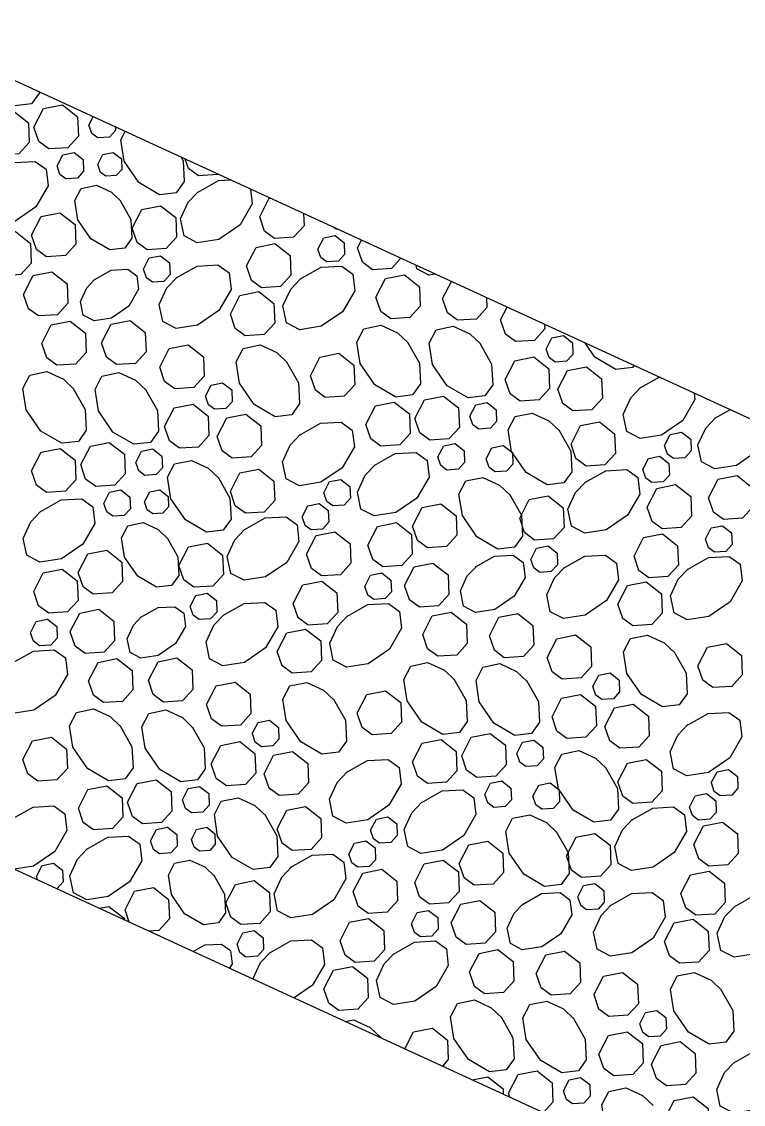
# Model space of a CAD drawing. Header units: feet. Extents: x 7707 to 9528, y 2602 to 5512.
# Drawn here: x 9240.11 to 9249.68, y 3841.67 to 3856.02 of the extents above; entities that cross this region are included whole.
import ezdxf

# ---------------------------------------------------------------- set-up
doc = ezdxf.new("R2010")
doc.units = ezdxf.units.FT
doc.header["$LTSCALE"] = 0.4
doc.header["$MEASUREMENT"] = 0
doc.layers.add('ECB', color=84, linetype='Continuous')
doc.layers.add('STORM', color=7, linetype='Continuous')

msp = doc.modelspace()

# ---------------------------------------------------------------- linework, layer by layer
at = {"layer": 'ECB', "color": 5, "const_width": 10}
msp.add_lwpolyline([(9254.031, 3844.297), (9291.985, 3830.62)], dxfattribs=at)
at = {"layer": 'STORM', "color": 1, "flags": 128}
msp.add_lwpolyline([(9238.318, 3856.019), (9234.348, 3847.389), (9251.609, 3839.449), (9255.579, 3848.079)], close=True, dxfattribs=at)
for points in [[(9240.347, 3855.086), (9240.347, 3855.075), (9240.243, 3854.929), (9240.022, 3854.902), (9239.744, 3855.063), (9239.55, 3855.346), (9239.532, 3855.461)], [(9240.275, 3854.619), (9240.402, 3854.866), (9240.652, 3854.915), (9240.853, 3854.758), (9240.863, 3854.499), (9240.725, 3854.348), (9240.473, 3854.331), (9240.34, 3854.429), (9240.275, 3854.619)], [(9239.623, 3854.538), (9239.75, 3854.785), (9240, 3854.835), (9240.201, 3854.677), (9240.211, 3854.418), (9240.073, 3854.267), (9239.821, 3854.251), (9239.688, 3854.348), (9239.623, 3854.538)], [(9241.004, 3854.649), (9241.06, 3854.758)], [(9241.355, 3854.622), (9241.357, 3854.578), (9241.274, 3854.487), (9241.123, 3854.477), (9241.043, 3854.535), (9241.004, 3854.649)], [(9242.225, 3854.222), (9242.253, 3854.173), (9242.267, 3853.898), (9242.162, 3853.752), (9241.941, 3853.725), (9241.663, 3853.887), (9241.47, 3854.168), (9241.425, 3854.454), (9241.482, 3854.564)], [(9240.58, 3854.107), (9240.656, 3854.255), (9240.807, 3854.285), (9240.927, 3854.19), (9240.933, 3854.035), (9240.85, 3853.944), (9240.699, 3853.934), (9240.619, 3853.992), (9240.58, 3854.107)], [(9241.121, 3854.124), (9241.189, 3854.258), (9241.325, 3854.284), (9241.433, 3854.199), (9241.438, 3854.06), (9241.364, 3853.978), (9241.228, 3853.969), (9241.156, 3854.021), (9241.121, 3854.124)], [(9242.713, 3853.997), (9242.708, 3853.992), (9242.456, 3853.975), (9242.323, 3854.073), (9242.281, 3854.196)], [(9239.735, 3853.994), (9240.014, 3854.153), (9240.289, 3854.167), (9240.436, 3854.062), (9240.462, 3853.841), (9240.301, 3853.563), (9240.019, 3853.37), (9239.734, 3853.325), (9239.557, 3853.417), (9239.51, 3853.642), (9239.613, 3853.864), (9239.745, 3854.003)], [(9242.441, 3853.755), (9242.72, 3853.914), (9242.878, 3853.922)], [(9241.419, 3853.648), (9241.561, 3853.397), (9241.574, 3853.149), (9241.48, 3853.018), (9241.281, 3852.994), (9241.03, 3853.139), (9240.856, 3853.393), (9240.816, 3853.649), (9240.899, 3853.808), (9241.102, 3853.85), (9241.301, 3853.758), (9241.427, 3853.639)], [(9243.145, 3853.799), (9243.168, 3853.602), (9243.007, 3853.324), (9242.725, 3853.13), (9242.44, 3853.086), (9242.264, 3853.178), (9242.217, 3853.403), (9242.319, 3853.625), (9242.452, 3853.764)], [(9243.267, 3853.431), (9243.394, 3853.678), (9243.404, 3853.68)], [(9240.241, 3853.189), (9240.368, 3853.436), (9240.619, 3853.486), (9240.819, 3853.328), (9240.829, 3853.069), (9240.691, 3852.918), (9240.44, 3852.901), (9240.307, 3852.999), (9240.241, 3853.189)], [(9241.577, 3853.282), (9241.704, 3853.529), (9241.954, 3853.578), (9242.155, 3853.421), (9242.165, 3853.162), (9242.027, 3853.011), (9241.775, 3852.994), (9241.642, 3853.091), (9241.577, 3853.282)], [(9243.849, 3853.475), (9243.855, 3853.311), (9243.717, 3853.16), (9243.465, 3853.143), (9243.332, 3853.241), (9243.267, 3853.431)], [(9239.651, 3852.939), (9239.777, 3853.186), (9240.028, 3853.236), (9240.229, 3853.078), (9240.239, 3852.819), (9240.101, 3852.668), (9239.849, 3852.651), (9239.716, 3852.749), (9239.651, 3852.939)], [(9244.301, 3853.267), (9244.28, 3853.266), (9244.24, 3853.295)], [(9243.093, 3852.78), (9243.22, 3853.027), (9243.47, 3853.076), (9243.671, 3852.918), (9243.681, 3852.66), (9243.543, 3852.509), (9243.291, 3852.492), (9243.158, 3852.589), (9243.093, 3852.78)], [(9244.039, 3853.005), (9244.116, 3853.153), (9244.266, 3853.183), (9244.386, 3853.089), (9244.392, 3852.933), (9244.31, 3852.843), (9244.158, 3852.833), (9244.079, 3852.891), (9244.04, 3853.005)], [(9244.566, 3853.019), (9244.618, 3853.121)], [(9241.726, 3852.738), (9241.802, 3852.886), (9241.952, 3852.915), (9242.073, 3852.821), (9242.079, 3852.666), (9241.996, 3852.575), (9241.845, 3852.565), (9241.765, 3852.623), (9241.726, 3852.738)], [(9245.138, 3852.882), (9245.016, 3852.748), (9244.764, 3852.731), (9244.631, 3852.829), (9244.566, 3853.019)], [(9242.16, 3852.621), (9242.439, 3852.779), (9242.714, 3852.794), (9242.861, 3852.689), (9242.887, 3852.467), (9242.726, 3852.19), (9242.444, 3851.996), (9242.159, 3851.952), (9241.982, 3852.044), (9241.936, 3852.269), (9242.038, 3852.491), (9242.171, 3852.63)], [(9243.8, 3852.605), (9244.08, 3852.763), (9244.355, 3852.777), (9244.501, 3852.672), (9244.527, 3852.451), (9244.366, 3852.174), (9244.084, 3851.98), (9243.8, 3851.935), (9243.623, 3852.027), (9243.576, 3852.253), (9243.678, 3852.474), (9243.811, 3852.614)], [(9245.592, 3852.673), (9245.509, 3852.66), (9245.35, 3852.743), (9245.341, 3852.789)], [(9240.135, 3852.404), (9240.262, 3852.652), (9240.513, 3852.701), (9240.713, 3852.543), (9240.723, 3852.285), (9240.585, 3852.133), (9240.334, 3852.117), (9240.201, 3852.214), (9240.135, 3852.404)], [(9241.072, 3852.596), (9241.299, 3852.725), (9241.521, 3852.736), (9241.64, 3852.651), (9241.661, 3852.472), (9241.531, 3852.247), (9241.302, 3852.09), (9241.072, 3852.054), (9240.929, 3852.129), (9240.891, 3852.311), (9240.974, 3852.491), (9241.081, 3852.604)], [(9244.808, 3852.366), (9244.935, 3852.613), (9245.186, 3852.662), (9245.386, 3852.505), (9245.396, 3852.246), (9245.258, 3852.095), (9245.007, 3852.078), (9244.873, 3852.176), (9244.808, 3852.366)], [(9245.692, 3852.348), (9245.808, 3852.574)], [(9242.878, 3852.143), (9243.005, 3852.39), (9243.255, 3852.44), (9243.456, 3852.282), (9243.466, 3852.024), (9243.328, 3851.872), (9243.076, 3851.856), (9242.943, 3851.953), (9242.878, 3852.143)], [(9246.275, 3852.359), (9246.28, 3852.228), (9246.142, 3852.077), (9245.89, 3852.06), (9245.757, 3852.158), (9245.692, 3852.348)], [(9246.459, 3852.064), (9246.546, 3852.234)], [(9240.377, 3851.752), (9240.504, 3851.999), (9240.755, 3852.048), (9240.956, 3851.89), (9240.966, 3851.632), (9240.827, 3851.48), (9240.576, 3851.464), (9240.443, 3851.561), (9240.377, 3851.752)], [(9241.172, 3851.76), (9241.299, 3852.007), (9241.549, 3852.057), (9241.75, 3851.899), (9241.76, 3851.64), (9241.622, 3851.489), (9241.37, 3851.473), (9241.237, 3851.57), (9241.172, 3851.76)], [(9247.045, 3852.005), (9247.047, 3851.945), (9246.909, 3851.793), (9246.657, 3851.777), (9246.524, 3851.874), (9246.459, 3852.065)], [(9245.226, 3851.771), (9245.385, 3851.491), (9245.399, 3851.216), (9245.294, 3851.07), (9245.073, 3851.043), (9244.795, 3851.205), (9244.601, 3851.487), (9244.557, 3851.772), (9244.649, 3851.948), (9244.874, 3851.995), (9245.095, 3851.893), (9245.235, 3851.76)], [(9246.184, 3851.757), (9246.342, 3851.478), (9246.356, 3851.203), (9246.252, 3851.057), (9246.03, 3851.03), (9245.752, 3851.191), (9245.559, 3851.473), (9245.514, 3851.758), (9245.606, 3851.935), (9245.832, 3851.981), (9246.053, 3851.879), (9246.193, 3851.746)], [(9247.066, 3851.679), (9247.142, 3851.827), (9247.293, 3851.857), (9247.413, 3851.762), (9247.419, 3851.607), (9247.336, 3851.516), (9247.185, 3851.506), (9247.105, 3851.565), (9247.066, 3851.679)], [(9248.227, 3851.461), (9248.208, 3851.435), (9247.988, 3851.409), (9247.71, 3851.57), (9247.58, 3851.759)], [(9241.942, 3851.438), (9242.069, 3851.685), (9242.319, 3851.734), (9242.52, 3851.577), (9242.53, 3851.318), (9242.392, 3851.167), (9242.14, 3851.151), (9242.007, 3851.248), (9241.942, 3851.438)], [(9243.624, 3851.51), (9243.782, 3851.23), (9243.797, 3850.955), (9243.692, 3850.808), (9243.471, 3850.782), (9243.193, 3850.944), (9242.999, 3851.225), (9242.955, 3851.511), (9243.047, 3851.687), (9243.272, 3851.734), (9243.493, 3851.632), (9243.633, 3851.499)], [(9243.939, 3851.325), (9244.066, 3851.572), (9244.317, 3851.622), (9244.517, 3851.464), (9244.527, 3851.205), (9244.389, 3851.054), (9244.137, 3851.037), (9244.005, 3851.135), (9243.939, 3851.325)], [(9246.523, 3851.277), (9246.649, 3851.524), (9246.9, 3851.574), (9247.101, 3851.416), (9247.111, 3851.157), (9246.973, 3851.006), (9246.721, 3850.989), (9246.588, 3851.087), (9246.523, 3851.277)], [(9240.795, 3851.156), (9240.954, 3850.877), (9240.968, 3850.602), (9240.863, 3850.455), (9240.642, 3850.429), (9240.364, 3850.59), (9240.171, 3850.872), (9240.126, 3851.157), (9240.218, 3851.334), (9240.443, 3851.381), (9240.665, 3851.278), (9240.804, 3851.146)], [(9241.753, 3851.143), (9241.911, 3850.863), (9241.926, 3850.588), (9241.821, 3850.442), (9241.599, 3850.416), (9241.322, 3850.577), (9241.128, 3850.859), (9241.084, 3851.144), (9241.175, 3851.32), (9241.401, 3851.367), (9241.622, 3851.265), (9241.762, 3851.132)], [(9247.222, 3851.147), (9247.349, 3851.394), (9247.599, 3851.443), (9247.8, 3851.285), (9247.81, 3851.027), (9247.672, 3850.875), (9247.42, 3850.859), (9247.287, 3850.956), (9247.222, 3851.146)], [(9242.549, 3851.053), (9242.626, 3851.201), (9242.776, 3851.231), (9242.896, 3851.136), (9242.902, 3850.981), (9242.819, 3850.89), (9242.668, 3850.88), (9242.588, 3850.938), (9242.549, 3851.053)], [(9248.311, 3851.163), (9248.564, 3851.306)], [(9245.326, 3850.76), (9245.453, 3851.007), (9245.703, 3851.056), (9245.904, 3850.899), (9245.914, 3850.64), (9245.776, 3850.489), (9245.524, 3850.472), (9245.391, 3850.57), (9245.326, 3850.76)], [(9249.029, 3851.092), (9249.038, 3851.009), (9248.877, 3850.732), (9248.595, 3850.538), (9248.31, 3850.494), (9248.134, 3850.585), (9248.087, 3850.811), (9248.189, 3851.032), (9248.322, 3851.172)], [(9242.006, 3850.651), (9242.133, 3850.898), (9242.383, 3850.947), (9242.584, 3850.79), (9242.594, 3850.531), (9242.456, 3850.38), (9242.204, 3850.363), (9242.071, 3850.46), (9242.006, 3850.651)], [(9244.674, 3850.68), (9244.801, 3850.927), (9245.051, 3850.976), (9245.252, 3850.818), (9245.262, 3850.56), (9245.124, 3850.408), (9244.872, 3850.392), (9244.739, 3850.489), (9244.674, 3850.68)], [(9246.055, 3850.79), (9246.131, 3850.939), (9246.281, 3850.968), (9246.402, 3850.874), (9246.408, 3850.719), (9246.325, 3850.628), (9246.174, 3850.618), (9246.094, 3850.676), (9246.055, 3850.79)], [(9242.705, 3850.52), (9242.832, 3850.767), (9243.082, 3850.817), (9243.284, 3850.659), (9243.293, 3850.4), (9243.155, 3850.249), (9242.904, 3850.232), (9242.771, 3850.33), (9242.705, 3850.52)], [(9247.232, 3850.606), (9247.39, 3850.326), (9247.404, 3850.051), (9247.299, 3849.905), (9247.078, 3849.878), (9246.8, 3850.04), (9246.607, 3850.322), (9246.562, 3850.606), (9246.654, 3850.783), (9246.88, 3850.83), (9247.101, 3850.728), (9247.241, 3850.595)], [(9250.027, 3850.633), (9250.03, 3850.608), (9249.868, 3850.33), (9249.587, 3850.137), (9249.302, 3850.092), (9249.125, 3850.184), (9249.078, 3850.41), (9249.181, 3850.631), (9249.313, 3850.771)], [(9249.302, 3850.762), (9249.502, 3850.875)], [(9243.795, 3850.537), (9244.074, 3850.695), (9244.349, 3850.709), (9244.495, 3850.604), (9244.522, 3850.383), (9244.361, 3850.105), (9244.079, 3849.912), (9243.794, 3849.867), (9243.617, 3849.959), (9243.57, 3850.185), (9243.673, 3850.406), (9243.805, 3850.546)], [(9247.395, 3850.416), (9247.522, 3850.663), (9247.773, 3850.712), (9247.973, 3850.555), (9247.983, 3850.296), (9247.845, 3850.145), (9247.594, 3850.128), (9247.46, 3850.226), (9247.395, 3850.416)], [(9248.634, 3850.4), (9248.71, 3850.548), (9248.861, 3850.577), (9248.981, 3850.483), (9248.987, 3850.328), (9248.904, 3850.237), (9248.753, 3850.227), (9248.673, 3850.285), (9248.634, 3850.4)], [(9240.243, 3850.065), (9240.37, 3850.312), (9240.621, 3850.361), (9240.821, 3850.204), (9240.831, 3849.945), (9240.693, 3849.794), (9240.441, 3849.777), (9240.309, 3849.875), (9240.243, 3850.065)], [(9240.895, 3850.146), (9241.022, 3850.393), (9241.272, 3850.442), (9241.473, 3850.284), (9241.483, 3850.026), (9241.345, 3849.875), (9241.093, 3849.858), (9240.96, 3849.955), (9240.895, 3850.146)], [(9241.624, 3850.176), (9241.7, 3850.324), (9241.851, 3850.354), (9241.971, 3850.259), (9241.977, 3850.104), (9241.894, 3850.014), (9241.743, 3850.003), (9241.663, 3850.062), (9241.624, 3850.176)], [(9245.631, 3850.248), (9245.708, 3850.396), (9245.858, 3850.426), (9245.978, 3850.331), (9245.984, 3850.176), (9245.901, 3850.085), (9245.75, 3850.075), (9245.67, 3850.134), (9245.631, 3850.248)], [(9246.27, 3850.223), (9246.346, 3850.371), (9246.496, 3850.401), (9246.617, 3850.306), (9246.623, 3850.151), (9246.54, 3850.06), (9246.389, 3850.051), (9246.309, 3850.109), (9246.27, 3850.223)], [(9242.715, 3849.979), (9242.873, 3849.7), (9242.887, 3849.425), (9242.782, 3849.278), (9242.561, 3849.252), (9242.283, 3849.413), (9242.09, 3849.695), (9242.045, 3849.98), (9242.137, 3850.157), (9242.363, 3850.203), (9242.584, 3850.101), (9242.724, 3849.968)], [(9244.786, 3850.135), (9245.065, 3850.294), (9245.34, 3850.308), (9245.487, 3850.203), (9245.513, 3849.982), (9245.352, 3849.704), (9245.07, 3849.511), (9244.785, 3849.466), (9244.608, 3849.558), (9244.562, 3849.783), (9244.664, 3850.005), (9244.797, 3850.145)], [(9248.346, 3850.08), (9248.422, 3850.228), (9248.572, 3850.258), (9248.693, 3850.163), (9248.699, 3850.008), (9248.616, 3849.917), (9248.465, 3849.908), (9248.385, 3849.966), (9248.346, 3850.08)], [(9242.878, 3849.79), (9243.005, 3850.037), (9243.256, 3850.086), (9243.456, 3849.928), (9243.466, 3849.67), (9243.328, 3849.518), (9243.077, 3849.502), (9242.943, 3849.599), (9242.878, 3849.79)], [(9247.578, 3849.908), (9247.858, 3850.066), (9248.133, 3850.081), (9248.279, 3849.976), (9248.305, 3849.755), (9248.144, 3849.477), (9247.862, 3849.284), (9247.577, 3849.239), (9247.401, 3849.331), (9247.354, 3849.556), (9247.456, 3849.778), (9247.589, 3849.917)], [(9244.117, 3849.774), (9244.193, 3849.922), (9244.344, 3849.951), (9244.464, 3849.857), (9244.47, 3849.702), (9244.388, 3849.611), (9244.236, 3849.601), (9244.157, 3849.659), (9244.118, 3849.774)], [(9246.578, 3849.754), (9246.737, 3849.475), (9246.751, 3849.2), (9246.646, 3849.054), (9246.425, 3849.027), (9246.147, 3849.188), (9245.954, 3849.471), (9245.909, 3849.755), (9246.001, 3849.932), (9246.226, 3849.978), (9246.448, 3849.876), (9246.588, 3849.743)], [(9249.219, 3849.707), (9249.346, 3849.953), (9249.596, 3850.003), (9249.797, 3849.845), (9249.807, 3849.587), (9249.669, 3849.436), (9249.417, 3849.419), (9249.284, 3849.517), (9249.219, 3849.707)], [(9241.201, 3849.633), (9241.277, 3849.782), (9241.427, 3849.812), (9241.547, 3849.717), (9241.554, 3849.562), (9241.471, 3849.471), (9241.319, 3849.461), (9241.24, 3849.519), (9241.201, 3849.633)], [(9241.741, 3849.651), (9241.81, 3849.784), (9241.945, 3849.811), (9242.054, 3849.726), (9242.059, 3849.586), (9241.984, 3849.505), (9241.849, 3849.496), (9241.777, 3849.548), (9241.741, 3849.651)], [(9248.404, 3849.584), (9248.531, 3849.831), (9248.781, 3849.881), (9248.982, 3849.723), (9248.992, 3849.464), (9248.854, 3849.313), (9248.602, 3849.296), (9248.469, 3849.394), (9248.404, 3849.584)], [(9240.355, 3849.521), (9240.635, 3849.679), (9240.909, 3849.693), (9241.056, 3849.589), (9241.082, 3849.368), (9240.921, 3849.09), (9240.639, 3848.896), (9240.354, 3848.852), (9240.178, 3848.944), (9240.131, 3849.169), (9240.233, 3849.39), (9240.366, 3849.53)], [(9243.829, 3849.454), (9243.905, 3849.602), (9244.055, 3849.632), (9244.176, 3849.537), (9244.182, 3849.382), (9244.099, 3849.291), (9243.948, 3849.281), (9243.868, 3849.34), (9243.829, 3849.454)], [(9245.292, 3849.33), (9245.419, 3849.577), (9245.67, 3849.627), (9245.87, 3849.469), (9245.881, 3849.211), (9245.743, 3849.059), (9245.491, 3849.043), (9245.358, 3849.14), (9245.292, 3849.331)], [(9246.714, 3849.435), (9246.841, 3849.682), (9247.092, 3849.731), (9247.292, 3849.574), (9247.302, 3849.315), (9247.164, 3849.164), (9246.912, 3849.147), (9246.779, 3849.245), (9246.714, 3849.435)], [(9242.039, 3849.175), (9242.181, 3848.923), (9242.194, 3848.676), (9242.1, 3848.544), (9241.901, 3848.52), (9241.65, 3848.666), (9241.477, 3848.92), (9241.437, 3849.176), (9241.519, 3849.335), (9241.722, 3849.377), (9241.921, 3849.285), (9242.047, 3849.165)], [(9243.061, 3849.282), (9243.341, 3849.44), (9243.616, 3849.454), (9243.762, 3849.35), (9243.788, 3849.128), (9243.627, 3848.851), (9243.345, 3848.657), (9243.061, 3848.613), (9242.884, 3848.705), (9242.837, 3848.93), (9242.939, 3849.151), (9243.072, 3849.291)], [(9244.702, 3849.08), (9244.829, 3849.327), (9245.079, 3849.377), (9245.28, 3849.219), (9245.29, 3848.96), (9245.152, 3848.809), (9244.9, 3848.793), (9244.767, 3848.89), (9244.702, 3849.08)], [(9249.177, 3849.159), (9249.253, 3849.307), (9249.403, 3849.336), (9249.524, 3849.242), (9249.53, 3849.087), (9249.447, 3848.996), (9249.296, 3848.986), (9249.216, 3849.044), (9249.177, 3849.158)], [(9243.887, 3848.958), (9244.014, 3849.205), (9244.265, 3849.254), (9244.465, 3849.097), (9244.475, 3848.838), (9244.337, 3848.687), (9244.085, 3848.67), (9243.952, 3848.768), (9243.887, 3848.958)], [(9248.23, 3848.933), (9248.357, 3849.18), (9248.607, 3849.229), (9248.808, 3849.072), (9248.818, 3848.813), (9248.68, 3848.662), (9248.428, 3848.645), (9248.295, 3848.743), (9248.23, 3848.933)], [(9242.197, 3848.809), (9242.324, 3849.056), (9242.575, 3849.105), (9242.776, 3848.947), (9242.786, 3848.689), (9242.648, 3848.537), (9242.396, 3848.521), (9242.263, 3848.618), (9242.197, 3848.809)], [(9246.863, 3848.89), (9246.939, 3849.039), (9247.09, 3849.068), (9247.21, 3848.974), (9247.216, 3848.819), (9247.133, 3848.728), (9246.982, 3848.718), (9246.902, 3848.776), (9246.863, 3848.89)], [(9240.862, 3848.716), (9240.988, 3848.963), (9241.239, 3849.012), (9241.44, 3848.855), (9241.45, 3848.596), (9241.312, 3848.445), (9241.06, 3848.428), (9240.927, 3848.526), (9240.862, 3848.716)], [(9246.13, 3848.79), (9246.382, 3848.932), (9246.629, 3848.945), (9246.761, 3848.851), (9246.785, 3848.652), (9246.639, 3848.401), (9246.386, 3848.227), (9246.129, 3848.187), (9245.97, 3848.27), (9245.928, 3848.473), (9246.02, 3848.672), (9246.14, 3848.798)], [(9247.297, 3848.774), (9247.577, 3848.933), (9247.851, 3848.947), (9247.998, 3848.842), (9248.024, 3848.621), (9247.863, 3848.343), (9247.581, 3848.149), (9247.296, 3848.105), (9247.119, 3848.197), (9247.073, 3848.422), (9247.175, 3848.644), (9247.308, 3848.783)], [(9248.937, 3848.758), (9249.217, 3848.916), (9249.492, 3848.93), (9249.638, 3848.826), (9249.665, 3848.604), (9249.503, 3848.327), (9249.221, 3848.133), (9248.936, 3848.088), (9248.76, 3848.181), (9248.713, 3848.406), (9248.815, 3848.627), (9248.948, 3848.767)], [(9240.271, 3848.466), (9240.398, 3848.713), (9240.648, 3848.762), (9240.849, 3848.604), (9240.859, 3848.346), (9240.721, 3848.195), (9240.47, 3848.178), (9240.336, 3848.276), (9240.271, 3848.466)], [(9245.186, 3848.546), (9245.313, 3848.793), (9245.564, 3848.842), (9245.764, 3848.684), (9245.774, 3848.426), (9245.636, 3848.274), (9245.385, 3848.258), (9245.252, 3848.355), (9245.186, 3848.546)], [(9243.713, 3848.307), (9243.84, 3848.553), (9244.09, 3848.603), (9244.291, 3848.445), (9244.301, 3848.187), (9244.163, 3848.035), (9243.911, 3848.019), (9243.778, 3848.116), (9243.713, 3848.307)], [(9244.66, 3848.532), (9244.736, 3848.68), (9244.886, 3848.71), (9245.007, 3848.615), (9245.013, 3848.46), (9244.93, 3848.37), (9244.779, 3848.359), (9244.699, 3848.418), (9244.66, 3848.532)], [(9248.015, 3848.296), (9248.142, 3848.544), (9248.392, 3848.593), (9248.593, 3848.435), (9248.603, 3848.177), (9248.465, 3848.025), (9248.213, 3848.009), (9248.08, 3848.106), (9248.015, 3848.296)], [(9242.346, 3848.264), (9242.422, 3848.412), (9242.573, 3848.442), (9242.693, 3848.347), (9242.699, 3848.192), (9242.616, 3848.101), (9242.465, 3848.092), (9242.386, 3848.15), (9242.346, 3848.264)], [(9242.78, 3848.148), (9243.06, 3848.306), (9243.334, 3848.32), (9243.481, 3848.215), (9243.507, 3847.994), (9243.346, 3847.716), (9243.064, 3847.523), (9242.779, 3847.479), (9242.603, 3847.57), (9242.556, 3847.796), (9242.658, 3848.017), (9242.791, 3848.157)], [(9240.755, 3847.932), (9240.883, 3848.178), (9241.133, 3848.228), (9241.333, 3848.07), (9241.344, 3847.812), (9241.206, 3847.66), (9240.954, 3847.643), (9240.821, 3847.741), (9240.756, 3847.931)], [(9241.693, 3848.123), (9241.919, 3848.252), (9242.142, 3848.263), (9242.26, 3848.178), (9242.282, 3847.999), (9242.151, 3847.774), (9241.923, 3847.617), (9241.692, 3847.581), (9241.549, 3847.656), (9241.511, 3847.838), (9241.594, 3848.018), (9241.701, 3848.131)], [(9244.421, 3848.132), (9244.7, 3848.29), (9244.975, 3848.304), (9245.121, 3848.199), (9245.148, 3847.978), (9244.987, 3847.7), (9244.705, 3847.507), (9244.42, 3847.462), (9244.243, 3847.554), (9244.196, 3847.779), (9244.299, 3848.001), (9244.432, 3848.141)], [(9245.429, 3847.893), (9245.555, 3848.14), (9245.806, 3848.189), (9246.007, 3848.032), (9246.017, 3847.773), (9245.879, 3847.622), (9245.627, 3847.605), (9245.494, 3847.703), (9245.429, 3847.893)], [(9246.312, 3847.875), (9246.439, 3848.122), (9246.69, 3848.171), (9246.89, 3848.014), (9246.9, 3847.755), (9246.763, 3847.604), (9246.51, 3847.587), (9246.378, 3847.685), (9246.313, 3847.875)], [(9240.229, 3847.918), (9240.305, 3848.066), (9240.455, 3848.096), (9240.576, 3848.001), (9240.582, 3847.846), (9240.499, 3847.755), (9240.348, 3847.745), (9240.268, 3847.804), (9240.229, 3847.918)], [(9243.498, 3847.67), (9243.625, 3847.917), (9243.876, 3847.967), (9244.076, 3847.809), (9244.086, 3847.55), (9243.948, 3847.399), (9243.696, 3847.382), (9243.563, 3847.48), (9243.498, 3847.67)], [(9247.079, 3847.591), (9247.206, 3847.838), (9247.456, 3847.888), (9247.657, 3847.73), (9247.667, 3847.472), (9247.529, 3847.32), (9247.277, 3847.304), (9247.144, 3847.401), (9247.079, 3847.591)], [(9248.761, 3847.663), (9248.92, 3847.383), (9248.934, 3847.108), (9248.829, 3846.962), (9248.608, 3846.936), (9248.33, 3847.097), (9248.136, 3847.379), (9248.092, 3847.664), (9248.184, 3847.84), (9248.409, 3847.887), (9248.631, 3847.785), (9248.771, 3847.652)], [(9249.076, 3847.478), (9249.203, 3847.725), (9249.454, 3847.775), (9249.654, 3847.617), (9249.665, 3847.359), (9249.527, 3847.207), (9249.275, 3847.191), (9249.141, 3847.288), (9249.077, 3847.479)], [(9239.99, 3847.517), (9240.269, 3847.675), (9240.544, 3847.69), (9240.691, 3847.585), (9240.717, 3847.364), (9240.556, 3847.086), (9240.274, 3846.892), (9239.989, 3846.848), (9239.812, 3846.94), (9239.766, 3847.165), (9239.868, 3847.387), (9240.001, 3847.526)], [(9240.998, 3847.278), (9241.125, 3847.525), (9241.375, 3847.575), (9241.576, 3847.417), (9241.586, 3847.159), (9241.448, 3847.007), (9241.196, 3846.991), (9241.063, 3847.088), (9240.998, 3847.278)], [(9241.792, 3847.287), (9241.919, 3847.534), (9242.17, 3847.584), (9242.37, 3847.426), (9242.38, 3847.167), (9242.242, 3847.016), (9241.99, 3846.999), (9241.857, 3847.097), (9241.792, 3847.287)], [(9245.846, 3847.297), (9246.005, 3847.018), (9246.019, 3846.743), (9245.914, 3846.597), (9245.693, 3846.57), (9245.415, 3846.732), (9245.222, 3847.014), (9245.177, 3847.298), (9245.269, 3847.475), (9245.494, 3847.522), (9245.716, 3847.42), (9245.856, 3847.287)], [(9246.804, 3847.284), (9246.962, 3847.004), (9246.977, 3846.73), (9246.872, 3846.583), (9246.651, 3846.557), (9246.373, 3846.718), (9246.179, 3847), (9246.135, 3847.285), (9246.226, 3847.462), (9246.452, 3847.508), (9246.673, 3847.406), (9246.813, 3847.273)], [(9247.686, 3847.206), (9247.762, 3847.354), (9247.913, 3847.384), (9248.033, 3847.289), (9248.039, 3847.134), (9247.956, 3847.043), (9247.805, 3847.033), (9247.725, 3847.092), (9247.686, 3847.206)], [(9242.562, 3846.965), (9242.689, 3847.212), (9242.94, 3847.261), (9243.141, 3847.104), (9243.15, 3846.845), (9243.012, 3846.694), (9242.76, 3846.677), (9242.627, 3846.775), (9242.562, 3846.965)], [(9244.244, 3847.036), (9244.403, 3846.757), (9244.417, 3846.482), (9244.312, 3846.335), (9244.091, 3846.309), (9243.813, 3846.47), (9243.62, 3846.752), (9243.575, 3847.037), (9243.667, 3847.214), (9243.892, 3847.26), (9244.114, 3847.158), (9244.254, 3847.025)], [(9244.559, 3846.852), (9244.686, 3847.099), (9244.937, 3847.148), (9245.138, 3846.991), (9245.148, 3846.732), (9245.01, 3846.581), (9244.758, 3846.564), (9244.625, 3846.662), (9244.56, 3846.852)], [(9247.143, 3846.804), (9247.27, 3847.051), (9247.52, 3847.1), (9247.721, 3846.943), (9247.731, 3846.684), (9247.593, 3846.533), (9247.341, 3846.516), (9247.208, 3846.614), (9247.143, 3846.804)], [(9241.416, 3846.683), (9241.574, 3846.404), (9241.588, 3846.128), (9241.483, 3845.982), (9241.262, 3845.956), (9240.985, 3846.117), (9240.791, 3846.399), (9240.746, 3846.684), (9240.838, 3846.861), (9241.064, 3846.907), (9241.285, 3846.805), (9241.425, 3846.672)], [(9242.373, 3846.67), (9242.531, 3846.39), (9242.546, 3846.115), (9242.441, 3845.969), (9242.22, 3845.942), (9241.942, 3846.104), (9241.748, 3846.386), (9241.704, 3846.67), (9241.796, 3846.847), (9242.021, 3846.894), (9242.243, 3846.792), (9242.382, 3846.659)], [(9247.842, 3846.673), (9247.969, 3846.92), (9248.22, 3846.97), (9248.42, 3846.812), (9248.431, 3846.553), (9248.293, 3846.402), (9248.041, 3846.386), (9247.908, 3846.483), (9247.842, 3846.673)], [(9243.169, 3846.58), (9243.246, 3846.728), (9243.396, 3846.757), (9243.516, 3846.663), (9243.522, 3846.508), (9243.44, 3846.417), (9243.289, 3846.407), (9243.209, 3846.465), (9243.17, 3846.579)], [(9248.932, 3846.69), (9249.211, 3846.848), (9249.486, 3846.862), (9249.632, 3846.757), (9249.659, 3846.536), (9249.498, 3846.258), (9249.216, 3846.065), (9248.931, 3846.02), (9248.754, 3846.112), (9248.708, 3846.338), (9248.81, 3846.559), (9248.943, 3846.699)], [(9240.129, 3846.238), (9240.256, 3846.484), (9240.506, 3846.534), (9240.707, 3846.376), (9240.717, 3846.118), (9240.579, 3845.966), (9240.327, 3845.95), (9240.194, 3846.047), (9240.129, 3846.238)], [(9242.626, 3846.178), (9242.753, 3846.424), (9243.004, 3846.474), (9243.204, 3846.316), (9243.214, 3846.058), (9243.077, 3845.906), (9242.825, 3845.89), (9242.691, 3845.987), (9242.626, 3846.178)], [(9245.294, 3846.206), (9245.421, 3846.453), (9245.672, 3846.503), (9245.872, 3846.345), (9245.882, 3846.087), (9245.744, 3845.935), (9245.493, 3845.919), (9245.359, 3846.016), (9245.294, 3846.206)], [(9245.946, 3846.287), (9246.073, 3846.534), (9246.324, 3846.583), (9246.524, 3846.426), (9246.534, 3846.167), (9246.396, 3846.016), (9246.144, 3845.999), (9246.011, 3846.097), (9245.946, 3846.287)], [(9246.675, 3846.317), (9246.751, 3846.465), (9246.902, 3846.495), (9247.022, 3846.4), (9247.028, 3846.245), (9246.946, 3846.154), (9246.794, 3846.145), (9246.714, 3846.203), (9246.676, 3846.317)], [(9243.326, 3846.047), (9243.452, 3846.294), (9243.703, 3846.343), (9243.904, 3846.186), (9243.914, 3845.927), (9243.776, 3845.776), (9243.524, 3845.759), (9243.391, 3845.857), (9243.326, 3846.047)], [(9247.852, 3846.133), (9248.01, 3845.853), (9248.025, 3845.578), (9247.92, 3845.432), (9247.698, 3845.405), (9247.421, 3845.567), (9247.227, 3845.848), (9247.182, 3846.133), (9247.274, 3846.31), (9247.5, 3846.357), (9247.721, 3846.254), (9247.861, 3846.122)], [(9244.415, 3846.064), (9244.695, 3846.222), (9244.969, 3846.236), (9245.116, 3846.131), (9245.142, 3845.91), (9244.981, 3845.632), (9244.699, 3845.439), (9244.414, 3845.394), (9244.237, 3845.486), (9244.191, 3845.711), (9244.293, 3845.933), (9244.426, 3846.073)], [(9248.015, 3845.943), (9248.142, 3846.19), (9248.393, 3846.239), (9248.593, 3846.082), (9248.603, 3845.823), (9248.466, 3845.672), (9248.214, 3845.655), (9248.08, 3845.753), (9248.015, 3845.943)], [(9249.254, 3845.927), (9249.331, 3846.075), (9249.481, 3846.104), (9249.601, 3846.01), (9249.608, 3845.855), (9249.525, 3845.764), (9249.373, 3845.754), (9249.294, 3845.812), (9249.255, 3845.927)], [(9240.863, 3845.592), (9240.99, 3845.839), (9241.241, 3845.888), (9241.442, 3845.731), (9241.451, 3845.472), (9241.314, 3845.321), (9241.062, 3845.304), (9240.929, 3845.402), (9240.864, 3845.592)], [(9241.515, 3845.673), (9241.642, 3845.919), (9241.893, 3845.969), (9242.094, 3845.811), (9242.103, 3845.553), (9241.966, 3845.401), (9241.713, 3845.385), (9241.58, 3845.482), (9241.515, 3845.673)], [(9242.245, 3845.703), (9242.321, 3845.851), (9242.471, 3845.881), (9242.592, 3845.786), (9242.597, 3845.631), (9242.515, 3845.54), (9242.364, 3845.53), (9242.283, 3845.589), (9242.244, 3845.703)], [(9246.252, 3845.775), (9246.328, 3845.923), (9246.478, 3845.953), (9246.598, 3845.858), (9246.604, 3845.703), (9246.522, 3845.612), (9246.371, 3845.602), (9246.291, 3845.661), (9246.252, 3845.775)], [(9246.89, 3845.75), (9246.966, 3845.898), (9247.117, 3845.928), (9247.237, 3845.833), (9247.243, 3845.678), (9247.16, 3845.587), (9247.009, 3845.577), (9246.929, 3845.636), (9246.89, 3845.75)], [(9243.335, 3845.506), (9243.494, 3845.227), (9243.508, 3844.951), (9243.403, 3844.805), (9243.182, 3844.779), (9242.904, 3844.94), (9242.71, 3845.222), (9242.666, 3845.507), (9242.758, 3845.683), (9242.983, 3845.73), (9243.204, 3845.628), (9243.345, 3845.495)], [(9245.406, 3845.662), (9245.686, 3845.821), (9245.96, 3845.835), (9246.107, 3845.73), (9246.133, 3845.509), (9245.972, 3845.231), (9245.69, 3845.037), (9245.405, 3844.993), (9245.229, 3845.085), (9245.182, 3845.31), (9245.284, 3845.532), (9245.417, 3845.671)], [(9248.966, 3845.607), (9249.042, 3845.755), (9249.193, 3845.785), (9249.313, 3845.69), (9249.319, 3845.535), (9249.236, 3845.444), (9249.085, 3845.434), (9249.005, 3845.493), (9248.966, 3845.607)], [(9239.984, 3845.449), (9240.264, 3845.607), (9240.539, 3845.622), (9240.685, 3845.517), (9240.711, 3845.295), (9240.55, 3845.018), (9240.268, 3844.824), (9240.01, 3844.784)], [(9243.498, 3845.316), (9243.625, 3845.564), (9243.876, 3845.613), (9244.077, 3845.455), (9244.086, 3845.197), (9243.949, 3845.046), (9243.697, 3845.029), (9243.564, 3845.126), (9243.499, 3845.317)], [(9248.198, 3845.435), (9248.478, 3845.594), (9248.753, 3845.608), (9248.899, 3845.503), (9248.925, 3845.282), (9248.764, 3845.004), (9248.482, 3844.81), (9248.197, 3844.766), (9248.021, 3844.858), (9247.974, 3845.083), (9248.076, 3845.304), (9248.209, 3845.444)], [(9244.738, 3845.3), (9244.814, 3845.448), (9244.964, 3845.478), (9245.084, 3845.384), (9245.091, 3845.228), (9245.008, 3845.138), (9244.857, 3845.128), (9244.777, 3845.186), (9244.738, 3845.3)], [(9247.199, 3845.281), (9247.357, 3845.002), (9247.371, 3844.727), (9247.266, 3844.58), (9247.045, 3844.554), (9246.767, 3844.715), (9246.574, 3844.997), (9246.529, 3845.282), (9246.621, 3845.459), (9246.847, 3845.505), (9247.068, 3845.403), (9247.208, 3845.27)], [(9241.821, 3845.16), (9241.897, 3845.309), (9242.047, 3845.338), (9242.168, 3845.244), (9242.174, 3845.088), (9242.091, 3844.998), (9241.94, 3844.988), (9241.86, 3845.046), (9241.821, 3845.16)], [(9242.362, 3845.178), (9242.43, 3845.311), (9242.565, 3845.338), (9242.674, 3845.253), (9242.679, 3845.113), (9242.605, 3845.031), (9242.469, 3845.023), (9242.397, 3845.075), (9242.362, 3845.178)], [(9249.024, 3845.111), (9249.151, 3845.358), (9249.402, 3845.407), (9249.602, 3845.25), (9249.612, 3844.991), (9249.474, 3844.84), (9249.223, 3844.823), (9249.09, 3844.921), (9249.024, 3845.111)], [(9240.975, 3845.048), (9241.255, 3845.206), (9241.53, 3845.22), (9241.676, 3845.115), (9241.703, 3844.894), (9241.541, 3844.616), (9241.259, 3844.423), (9240.974, 3844.378), (9240.798, 3844.47), (9240.751, 3844.696), (9240.853, 3844.917), (9240.986, 3845.057)], [(9244.449, 3844.981), (9244.526, 3845.129), (9244.676, 3845.159), (9244.796, 3845.064), (9244.802, 3844.909), (9244.72, 3844.818), (9244.568, 3844.808), (9244.489, 3844.867), (9244.45, 3844.981)], [(9245.912, 3844.857), (9246.039, 3845.104), (9246.29, 3845.154), (9246.491, 3844.996), (9246.501, 3844.737), (9246.363, 3844.586), (9246.111, 3844.57), (9245.978, 3844.667), (9245.913, 3844.857)], [(9247.334, 3844.962), (9247.461, 3845.209), (9247.712, 3845.258), (9247.913, 3845.1), (9247.923, 3844.842), (9247.785, 3844.69), (9247.533, 3844.674), (9247.4, 3844.771), (9247.335, 3844.962)], [(9240.307, 3844.686), (9240.383, 3844.834), (9240.533, 3844.864), (9240.654, 3844.769), (9240.66, 3844.614), (9240.577, 3844.523)], [(9242.659, 3844.702), (9242.802, 3844.45), (9242.814, 3844.203), (9242.72, 3844.071), (9242.521, 3844.047), (9242.271, 3844.192), (9242.097, 3844.446), (9242.057, 3844.703), (9242.139, 3844.862), (9242.342, 3844.904), (9242.542, 3844.812), (9242.668, 3844.692)], [(9243.682, 3844.809), (9243.961, 3844.967), (9244.236, 3844.981), (9244.382, 3844.876), (9244.409, 3844.655), (9244.248, 3844.377), (9243.966, 3844.184), (9243.681, 3844.14), (9243.504, 3844.231), (9243.457, 3844.457), (9243.56, 3844.678), (9243.693, 3844.818)], [(9245.322, 3844.607), (9245.449, 3844.854), (9245.7, 3844.904), (9245.901, 3844.746), (9245.91, 3844.487), (9245.772, 3844.336), (9245.52, 3844.319), (9245.387, 3844.417), (9245.322, 3844.607)], [(9244.507, 3844.485), (9244.635, 3844.732), (9244.885, 3844.781), (9245.086, 3844.624), (9245.095, 3844.365), (9244.958, 3844.213), (9244.706, 3844.197), (9244.573, 3844.294), (9244.508, 3844.485)], [(9248.85, 3844.46), (9248.977, 3844.707), (9249.228, 3844.756), (9249.428, 3844.598), (9249.438, 3844.34), (9249.3, 3844.188), (9249.048, 3844.172), (9248.916, 3844.269), (9248.85, 3844.46)], [(9240.323, 3844.64), (9240.307, 3844.686)], [(9242.818, 3844.336), (9242.945, 3844.582), (9243.195, 3844.632), (9243.396, 3844.474), (9243.406, 3844.216), (9243.268, 3844.064), (9243.016, 3844.048), (9242.883, 3844.145), (9242.818, 3844.336)], [(9247.483, 3844.417), (9247.56, 3844.565), (9247.71, 3844.595), (9247.83, 3844.501), (9247.836, 3844.345), (9247.753, 3844.255), (9247.602, 3844.245), (9247.523, 3844.303), (9247.483, 3844.417)], [(9241.482, 3844.243), (9241.609, 3844.49), (9241.859, 3844.539), (9242.06, 3844.381), (9242.07, 3844.123), (9241.932, 3843.972), (9241.796, 3843.963)], [(9246.75, 3844.316), (9247.002, 3844.459), (9247.25, 3844.472), (9247.381, 3844.377), (9247.405, 3844.178), (9247.26, 3843.928), (9247.006, 3843.754), (9246.749, 3843.714), (9246.591, 3843.797), (9246.549, 3843.999), (9246.641, 3844.199), (9246.76, 3844.325)], [(9247.917, 3844.301), (9248.197, 3844.459), (9248.472, 3844.474), (9248.618, 3844.369), (9248.644, 3844.147), (9248.483, 3843.87), (9248.201, 3843.676), (9247.916, 3843.631), (9247.74, 3843.724), (9247.693, 3843.949), (9247.795, 3844.17), (9247.928, 3844.31)], [(9249.558, 3844.285), (9249.837, 3844.443), (9250.112, 3844.457), (9250.258, 3844.352), (9250.285, 3844.131), (9250.124, 3843.853), (9249.842, 3843.66), (9249.557, 3843.615), (9249.38, 3843.707), (9249.334, 3843.933), (9249.436, 3844.154), (9249.569, 3844.294)], [(9245.807, 3844.072), (9245.933, 3844.319), (9246.184, 3844.369), (9246.385, 3844.211), (9246.395, 3843.953), (9246.257, 3843.801), (9246.005, 3843.785), (9245.872, 3843.882), (9245.807, 3844.072)], [(9241.141, 3844.264), (9241.269, 3844.289), (9241.47, 3844.132), (9241.47, 3844.112)], [(9241.537, 3844.081), (9241.482, 3844.243)], [(9245.28, 3844.059), (9245.356, 3844.207), (9245.507, 3844.237), (9245.627, 3844.142), (9245.633, 3843.987), (9245.551, 3843.896), (9245.399, 3843.886), (9245.32, 3843.945), (9245.28, 3844.059)], [(9244.333, 3843.833), (9244.46, 3844.08), (9244.711, 3844.13), (9244.912, 3843.972), (9244.922, 3843.713), (9244.784, 3843.562), (9244.532, 3843.546), (9244.399, 3843.643), (9244.334, 3843.833)], [(9248.635, 3843.823), (9248.762, 3844.07), (9249.013, 3844.12), (9249.213, 3843.962), (9249.224, 3843.703), (9249.085, 3843.552), (9248.834, 3843.536), (9248.701, 3843.633), (9248.635, 3843.823)], [(9242.967, 3843.791), (9243.043, 3843.939), (9243.193, 3843.969), (9243.313, 3843.874), (9243.319, 3843.719), (9243.237, 3843.628), (9243.085, 3843.618), (9243.006, 3843.677), (9242.967, 3843.791)], [(9242.386, 3843.691), (9242.54, 3843.778), (9242.762, 3843.79), (9242.881, 3843.705), (9242.902, 3843.526), (9242.869, 3843.469)], [(9243.4, 3843.674), (9243.68, 3843.833), (9243.955, 3843.847), (9244.101, 3843.742), (9244.128, 3843.521), (9243.966, 3843.244), (9243.723, 3843.076)], [(9245.041, 3843.658), (9245.32, 3843.817), (9245.596, 3843.831), (9245.742, 3843.726), (9245.768, 3843.505), (9245.607, 3843.227), (9245.325, 3843.034), (9245.04, 3842.989), (9244.863, 3843.081), (9244.817, 3843.306), (9244.919, 3843.528), (9245.052, 3843.667)], [(9246.049, 3843.42), (9246.176, 3843.667), (9246.426, 3843.716), (9246.627, 3843.558), (9246.637, 3843.3), (9246.499, 3843.148), (9246.247, 3843.132), (9246.114, 3843.229), (9246.049, 3843.42)], [(9243.178, 3843.327), (9243.278, 3843.544), (9243.411, 3843.684)], [(9246.933, 3843.402), (9247.059, 3843.649), (9247.31, 3843.698), (9247.511, 3843.54), (9247.521, 3843.282), (9247.383, 3843.13), (9247.131, 3843.114), (9246.998, 3843.211), (9246.933, 3843.402)], [(9244.118, 3843.197), (9244.245, 3843.444), (9244.496, 3843.493), (9244.697, 3843.336), (9244.707, 3843.077), (9244.569, 3842.926), (9244.317, 3842.909), (9244.184, 3843.007), (9244.118, 3843.197)], [(9247.699, 3843.118), (9247.826, 3843.365), (9248.077, 3843.415), (9248.277, 3843.257), (9248.288, 3842.998), (9248.149, 3842.847), (9247.898, 3842.83), (9247.764, 3842.928), (9247.7, 3843.118)], [(9249.381, 3843.19), (9249.54, 3842.91), (9249.554, 3842.635), (9249.449, 3842.489), (9249.228, 3842.462), (9248.95, 3842.623), (9248.757, 3842.905), (9248.712, 3843.19), (9248.804, 3843.367), (9249.029, 3843.414), (9249.251, 3843.312), (9249.391, 3843.179)], [(9246.467, 3842.824), (9246.625, 3842.545), (9246.639, 3842.27), (9246.534, 3842.123), (9246.313, 3842.097), (9246.035, 3842.258), (9245.842, 3842.54), (9245.797, 3842.825), (9245.889, 3843.002), (9246.115, 3843.049), (9246.336, 3842.946), (9246.476, 3842.814)], [(9247.424, 3842.811), (9247.583, 3842.531), (9247.597, 3842.256), (9247.492, 3842.11), (9247.271, 3842.084), (9246.993, 3842.245), (9246.8, 3842.527), (9246.755, 3842.812), (9246.847, 3842.988), (9247.072, 3843.035), (9247.294, 3842.933), (9247.434, 3842.8)], [(9248.306, 3842.732), (9248.383, 3842.881), (9248.533, 3842.911), (9248.653, 3842.816), (9248.66, 3842.661), (9248.577, 3842.57), (9248.425, 3842.56), (9248.346, 3842.618), (9248.307, 3842.732)], [(9244.401, 3842.764), (9244.513, 3842.787), (9244.734, 3842.685), (9244.874, 3842.552)], [(9245.191, 3842.401), (9245.307, 3842.626), (9245.557, 3842.675), (9245.758, 3842.517), (9245.768, 3842.259), (9245.689, 3842.172)], [(9247.763, 3842.331), (9247.89, 3842.578), (9248.141, 3842.627), (9248.342, 3842.47), (9248.351, 3842.211), (9248.214, 3842.059), (9247.962, 3842.043), (9247.828, 3842.14), (9247.763, 3842.331)], [(9244.864, 3842.563), (9244.874, 3842.547)], [(9248.462, 3842.2), (9248.59, 3842.447), (9248.84, 3842.497), (9249.041, 3842.339), (9249.051, 3842.08), (9248.913, 3841.929), (9248.661, 3841.912), (9248.528, 3842.01), (9248.463, 3842.2)], [(9249.552, 3842.217), (9249.831, 3842.375), (9250.107, 3842.389), (9250.253, 3842.284), (9250.279, 3842.063), (9250.118, 3841.785), (9249.836, 3841.592), (9249.551, 3841.547), (9249.374, 3841.639), (9249.328, 3841.864), (9249.43, 3842.086), (9249.563, 3842.226)], [(9246.086, 3841.989), (9246.292, 3842.029), (9246.493, 3841.872), (9246.495, 3841.801)], [(9246.566, 3841.814), (9246.693, 3842.061), (9246.944, 3842.11), (9247.145, 3841.952), (9247.155, 3841.694), (9247.028, 3841.555)], [(9247.296, 3841.844), (9247.372, 3841.992), (9247.522, 3842.022), (9247.643, 3841.927), (9247.648, 3841.772), (9247.566, 3841.681), (9247.415, 3841.671), (9247.335, 3841.73), (9247.296, 3841.844)], [(9248.069, 3841.077), (9248.041, 3841.093), (9247.847, 3841.375), (9247.803, 3841.66), (9247.895, 3841.837), (9248.12, 3841.883), (9248.341, 3841.781), (9248.482, 3841.648)], [(9246.585, 3841.76), (9246.566, 3841.814)], [(9248.635, 3841.47), (9248.762, 3841.717), (9249.013, 3841.766), (9249.214, 3841.608), (9249.224, 3841.35), (9249.086, 3841.199), (9248.834, 3841.182), (9248.701, 3841.279), (9248.636, 3841.47)]]:
    msp.add_lwpolyline(points, dxfattribs=at)

doc.saveas('drawing.dxf')
